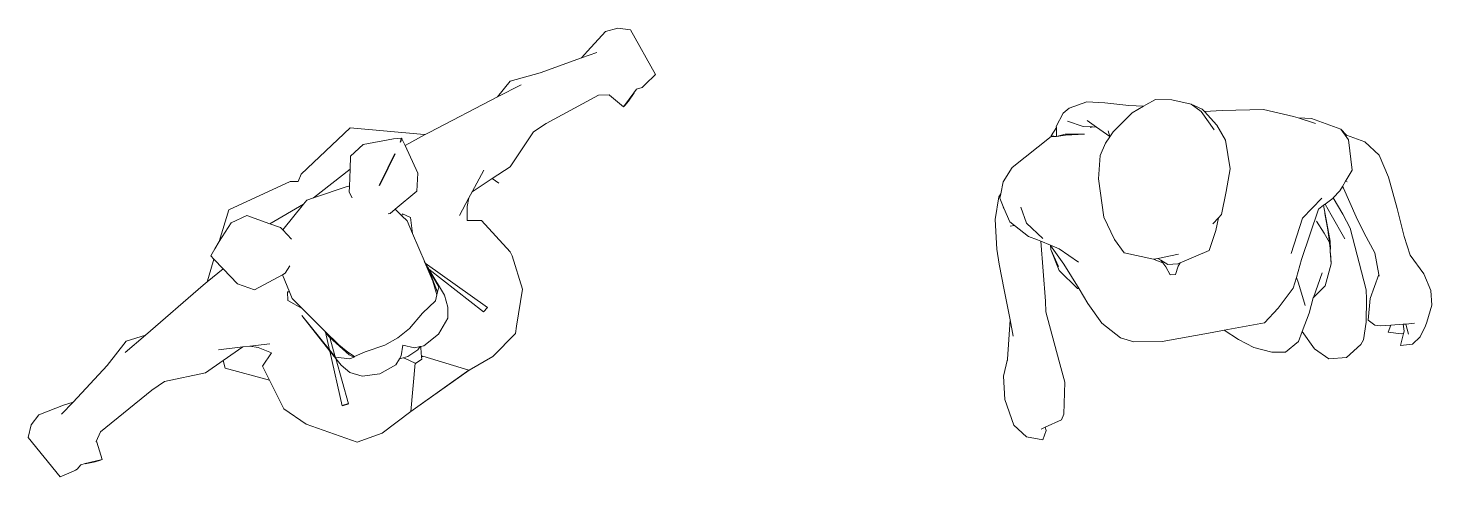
# Model space of a CAD drawing. Header units: millimetres. Extents: x 1029 to 1042.4, y 847.5 to 858.9.
# Drawn here: x 1033.077 to 1034.684, y 853.315 to 853.83 of the extents above; entities that cross this region are included whole.
import ezdxf

# ---------------------------------------------------------------- set-up
doc = ezdxf.new("R2010")
doc.units = ezdxf.units.MM
doc.layers.add('Mobiliario TöjiNN', color=7, linetype='Continuous')

msp = doc.modelspace()

# ---------------------------------------------------------------- linework, layer by layer
at = {"layer": 'Mobiliario TöjiNN', "lineweight": 5}
for p, q in [((1033.7382, 853.826), (1033.7175, 853.8037)), ((1033.7382, 853.826), (1033.7522, 853.83)), ((1033.7522, 853.83), (1033.7668, 853.8279)), ((1033.7668, 853.8279), (1033.7952, 853.7768)), ((1033.6631, 853.7786), (1033.7107, 853.7958)), ((1033.7107, 853.7958), (1033.7175, 853.8037)), ((1033.7107, 853.7958), (1033.728, 853.802)), ((1033.629, 853.7691), (1033.6631, 853.7786)), ((1033.7952, 853.7768), (1033.7833, 853.7653)), ((1033.6145, 853.751), (1033.629, 853.7691)), ((1033.6145, 853.751), (1033.6416, 853.765)), ((1033.7735, 853.7601), (1033.7704, 853.7559)), ((1033.7799, 853.762), (1033.7735, 853.7601)), ((1033.7833, 853.7653), (1033.7799, 853.762)), ((1033.7799, 853.762), (1033.7815, 853.7633)), ((1033.7833, 853.7653), (1033.7815, 853.7633)), ((1033.5368, 853.7108), (1033.6145, 853.751)), ((1033.6702, 853.7205), (1033.7301, 853.7532)), ((1033.7301, 853.7532), (1033.7422, 853.7535)), ((1033.7422, 853.7535), (1033.7426, 853.7529)), ((1033.7588, 853.7397), (1033.7426, 853.7529)), ((1033.7704, 853.7559), (1033.7588, 853.7397)), ((1033.7602, 853.7412), (1033.7643, 853.7461)), ((1033.7707, 853.7557), (1033.7643, 853.7461)), ((1033.7704, 853.7559), (1033.7707, 853.7557)), ((1034.2689, 853.738), (1034.289, 853.7455)), ((1034.289, 853.7455), (1034.3099, 853.7441)), ((1034.3099, 853.7441), (1034.3372, 853.7414)), ((1034.3569, 853.7421), (1034.3679, 853.7481)), ((1034.3866, 853.7476), (1034.3679, 853.7481)), ((1034.4087, 853.7427), (1034.3866, 853.7476)), ((1033.7588, 853.7397), (1033.7602, 853.7412)), ((1034.2542, 853.7172), (1034.2622, 853.7324)), ((1034.2622, 853.7324), (1034.2689, 853.738)), ((1034.3411, 853.7327), (1034.3195, 853.7111)), ((1034.3372, 853.7414), (1034.3539, 853.7403)), ((1034.3411, 853.7327), (1034.3539, 853.7403)), ((1034.3539, 853.7403), (1034.3569, 853.7421)), ((1034.4213, 853.7369), (1034.4087, 853.7427)), ((1034.42, 853.7345), (1034.4087, 853.7427)), ((1034.4348, 853.7135), (1034.42, 853.7345)), ((1034.4238, 853.7342), (1034.4213, 853.7369)), ((1034.4443, 853.7355), (1034.4238, 853.7342)), ((1034.4382, 853.7187), (1034.4238, 853.7342)), ((1034.4443, 853.7355), (1034.4916, 853.7365)), ((1034.5257, 853.7287), (1034.4916, 853.7365)), ((1034.5257, 853.7287), (1034.5311, 853.727)), ((1033.3894, 853.6625), (1033.4456, 853.7156)), ((1033.4456, 853.7156), (1033.5262, 853.7085)), ((1033.6557, 853.7111), (1033.6702, 853.7205)), ((1034.2543, 853.716), (1034.2483, 853.7063)), ((1034.2542, 853.7172), (1034.2543, 853.716)), ((1034.2543, 853.716), (1034.2545, 853.7058)), ((1034.2851, 853.7172), (1034.267, 853.7231)), ((1034.2932, 853.7168), (1034.2851, 853.7172)), ((1034.3002, 853.7165), (1034.2894, 853.7241)), ((1034.2933, 853.7161), (1034.2932, 853.7168)), ((1034.2957, 853.7167), (1034.2932, 853.7168)), ((1034.2933, 853.7161), (1034.2957, 853.7167)), ((1034.3002, 853.7165), (1034.2957, 853.7167)), ((1034.3154, 853.7058), (1034.3002, 853.7165)), ((1034.3154, 853.7058), (1034.3136, 853.7121)), ((1034.4382, 853.7187), (1034.4479, 853.7015)), ((1034.5464, 853.7263), (1034.5311, 853.727)), ((1034.5311, 853.727), (1034.5511, 853.7207)), ((1034.5464, 853.7263), (1034.58, 853.714)), ((1034.58, 853.714), (1034.5886, 853.7018)), ((1034.58, 853.714), (1034.5864, 853.7073)), ((1033.4461, 853.683), (1033.4607, 853.6964)), ((1033.4607, 853.6964), (1033.4952, 853.7029)), ((1033.4952, 853.7029), (1033.5045, 853.7039)), ((1033.5045, 853.7039), (1033.5085, 853.6953)), ((1033.5085, 853.6953), (1033.5316, 853.708)), ((1033.5262, 853.7085), (1033.5263, 853.7085)), ((1033.5263, 853.7085), (1033.5316, 853.708)), ((1033.5316, 853.708), (1033.5368, 853.7108)), ((1033.6557, 853.7111), (1033.629, 853.6708)), ((1034.2484, 853.7056), (1034.2037, 853.67)), ((1034.2483, 853.7063), (1034.2486, 853.7056)), ((1034.2483, 853.7063), (1034.2545, 853.7058)), ((1034.2484, 853.7056), (1034.2486, 853.7056)), ((1034.2486, 853.7056), (1034.2545, 853.7056)), ((1034.2545, 853.7058), (1034.2645, 853.7082)), ((1034.2545, 853.7056), (1034.2646, 853.7073)), ((1034.2645, 853.7082), (1034.2864, 853.7084)), ((1034.2646, 853.7073), (1034.2864, 853.7084)), ((1034.3043, 853.6839), (1034.3107, 853.6982)), ((1034.3107, 853.6982), (1034.3156, 853.7053)), ((1034.3156, 853.7053), (1034.3154, 853.7058)), ((1034.3156, 853.7053), (1034.3195, 853.7111)), ((1034.4534, 853.6688), (1034.4479, 853.7015)), ((1034.5864, 853.7073), (1034.6074, 853.6996)), ((1034.5864, 853.7073), (1034.5868, 853.7068)), ((1034.5886, 853.7018), (1034.5928, 853.6669)), ((1034.6074, 853.6996), (1034.6238, 853.6843)), ((1033.4456, 853.6684), (1033.4461, 853.683)), ((1033.5085, 853.6953), (1033.523, 853.6636)), ((1034.3024, 853.6572), (1034.3043, 853.6839)), ((1034.6238, 853.6843), (1034.6344, 853.6589)), ((1033.4036, 853.6352), (1033.4456, 853.6684)), ((1033.445, 853.6483), (1033.4456, 853.6684)), ((1033.5989, 853.6669), (1033.5855, 853.6424)), ((1033.629, 853.6708), (1033.6084, 853.6574)), ((1034.2037, 853.67), (1034.1935, 853.6536)), ((1034.4487, 853.6427), (1034.4534, 853.6688)), ((1034.5928, 853.6669), (1034.5861, 853.6556)), ((1033.3067, 853.6216), (1033.3769, 853.6541)), ((1033.3769, 853.6541), (1033.386, 853.654)), ((1033.386, 853.654), (1033.3894, 853.6625)), ((1033.4036, 853.6352), (1033.4434, 853.6487)), ((1033.4434, 853.6487), (1033.445, 853.6483)), ((1033.4447, 853.6419), (1033.445, 853.6483)), ((1033.523, 853.6636), (1033.5219, 853.6431)), ((1033.6084, 853.6574), (1033.5855, 853.6424)), ((1033.6084, 853.6574), (1033.6157, 853.652)), ((1034.1905, 853.6398), (1034.1935, 853.6536)), ((1034.3085, 853.6132), (1034.3024, 853.6572)), ((1034.5818, 853.6484), (1034.5787, 853.6433)), ((1034.5854, 853.6545), (1034.5818, 853.6484)), ((1034.5818, 853.6484), (1034.583, 853.6464)), ((1034.5861, 853.6556), (1034.5854, 853.6545)), ((1034.5873, 853.6538), (1034.5854, 853.6545)), ((1034.5861, 853.6556), (1034.5866, 853.6558)), ((1034.6445, 853.623), (1034.6344, 853.6589)), ((1033.3922, 853.628), (1033.3959, 853.6326)), ((1033.3959, 853.6326), (1033.4036, 853.6352)), ((1033.4478, 853.6355), (1033.4447, 853.6419)), ((1033.5219, 853.6431), (1033.4971, 853.6222)), ((1033.5817, 853.6355), (1033.5708, 853.6152)), ((1033.5817, 853.6355), (1033.5797, 853.6256)), ((1033.5855, 853.6424), (1033.5817, 853.6355)), ((1034.1842, 853.6104), (1034.1883, 853.6365)), ((1034.1905, 853.6398), (1034.1883, 853.6365)), ((1034.1894, 853.6349), (1034.1905, 853.6398)), ((1034.1943, 853.6234), (1034.1894, 853.6349)), ((1034.4433, 853.6161), (1034.4487, 853.6427)), ((1034.536, 853.612), (1034.5584, 853.6351)), ((1034.5712, 853.635), (1034.5619, 853.628)), ((1034.5712, 853.635), (1034.5714, 853.6352)), ((1034.5714, 853.6352), (1034.5787, 853.6433)), ((1034.5714, 853.6352), (1034.5822, 853.6168)), ((1034.5976, 853.6134), (1034.583, 853.6464)), ((1033.2958, 853.5853), (1033.3067, 853.6216)), ((1033.3535, 853.6057), (1033.3922, 853.628)), ((1033.3684, 853.5985), (1033.3922, 853.628)), ((1033.4913, 853.6174), (1033.4891, 853.617)), ((1033.4971, 853.6222), (1033.4913, 853.6174)), ((1033.4971, 853.6222), (1033.5049, 853.6147)), ((1033.5049, 853.6147), (1033.5057, 853.6169)), ((1033.5057, 853.6169), (1033.5149, 853.6128)), ((1033.5797, 853.6256), (1033.5795, 853.6093)), ((1034.1943, 853.6234), (1034.1932, 853.6246)), ((1034.201, 853.6079), (1034.1943, 853.6234)), ((1034.2136, 853.6247), (1034.2202, 853.6062)), ((1034.44, 853.6126), (1034.4433, 853.6161)), ((1034.5543, 853.6223), (1034.5351, 853.5647)), ((1034.5603, 853.6268), (1034.5543, 853.6223)), ((1034.5619, 853.628), (1034.5603, 853.6268)), ((1034.5603, 853.6268), (1034.5679, 853.5858)), ((1034.5615, 853.6175), (1034.5651, 853.5988)), ((1034.5688, 853.6159), (1034.5619, 853.628)), ((1034.5847, 853.5884), (1034.5688, 853.6159)), ((1034.5822, 853.6168), (1034.5908, 853.6006)), ((1034.6445, 853.623), (1034.6527, 853.591)), ((1033.2958, 853.5853), (1033.3094, 853.6067)), ((1033.3094, 853.6067), (1033.3273, 853.6152)), ((1033.3273, 853.6152), (1033.3535, 853.6057)), ((1033.3535, 853.6057), (1033.366, 853.6012)), ((1033.366, 853.6012), (1033.3684, 853.5985)), ((1033.5049, 853.6147), (1033.5109, 853.6091)), ((1033.5109, 853.6091), (1033.5172, 853.5943)), ((1033.5149, 853.6128), (1033.5172, 853.5943)), ((1033.5795, 853.6093), (1033.5961, 853.6094)), ((1033.5961, 853.6094), (1033.6288, 853.5736)), ((1034.186, 853.5767), (1034.1842, 853.6104)), ((1034.2063, 853.6037), (1034.201, 853.6079)), ((1034.2063, 853.6037), (1034.2012, 853.603)), ((1034.2222, 853.591), (1034.2063, 853.6037)), ((1034.2202, 853.6062), (1034.2387, 853.5889)), ((1034.3208, 853.5877), (1034.3085, 853.6132)), ((1034.4336, 853.6056), (1034.44, 853.6126)), ((1034.4369, 853.5978), (1034.44, 853.6126)), ((1034.5232, 853.5714), (1034.536, 853.612)), ((1034.5523, 853.6087), (1034.561, 853.5947)), ((1034.5908, 853.6006), (1034.609, 853.53)), ((1034.6066, 853.5947), (1034.5976, 853.6134)), ((1033.2906, 853.577), (1033.2958, 853.5853)), ((1033.3684, 853.5985), (1033.3783, 853.5878)), ((1033.5172, 853.5943), (1033.5315, 853.5609)), ((1034.2222, 853.591), (1034.2325, 853.5873)), ((1034.2366, 853.5856), (1034.2325, 853.5873)), ((1034.2475, 853.581), (1034.2366, 853.5856)), ((1034.2366, 853.5856), (1034.2419, 853.5171)), ((1034.3318, 853.5724), (1034.3208, 853.5877)), ((1034.4369, 853.5978), (1034.4292, 853.5751)), ((1034.561, 853.5947), (1034.5669, 853.5843)), ((1034.5651, 853.5988), (1034.5669, 853.5843)), ((1034.567, 853.5835), (1034.5669, 853.5843)), ((1034.5679, 853.5858), (1034.567, 853.5835)), ((1034.5677, 853.5774), (1034.567, 853.5835)), ((1034.5679, 853.5858), (1034.568, 853.5766)), ((1034.6066, 853.5947), (1034.6189, 853.5722)), ((1034.6527, 853.591), (1034.6594, 853.5695)), ((1033.2861, 853.5687), (1033.2906, 853.577)), ((1033.2897, 853.565), (1033.2861, 853.5687)), ((1033.6288, 853.5736), (1033.6313, 853.5688)), ((1033.6313, 853.5688), (1033.643, 853.5306)), ((1034.1888, 853.5594), (1034.186, 853.5767)), ((1034.2475, 853.581), (1034.2477, 853.5807)), ((1034.2574, 853.5768), (1034.2475, 853.581)), ((1034.2479, 853.5762), (1034.2477, 853.5807)), ((1034.2477, 853.5807), (1034.2628, 853.5593)), ((1034.2531, 853.5642), (1034.2479, 853.5762)), ((1034.2479, 853.5762), (1034.2576, 853.5521)), ((1034.2798, 853.5617), (1034.2574, 853.5768)), ((1034.3318, 853.5724), (1034.3654, 853.5651)), ((1034.3943, 853.5706), (1034.3706, 853.566)), ((1034.4292, 853.5751), (1034.3959, 853.5607)), ((1034.5677, 853.5774), (1034.5679, 853.5741)), ((1034.5679, 853.5741), (1034.5686, 853.5674)), ((1034.5679, 853.5741), (1034.569, 853.5596)), ((1034.5686, 853.5674), (1034.569, 853.5596)), ((1034.6189, 853.5722), (1034.6234, 853.5474)), ((1034.6751, 853.5481), (1034.6594, 853.5695)), ((1033.2819, 853.5389), (1033.3002, 853.554)), ((1033.2834, 853.5441), (1033.2897, 853.565)), ((1033.3002, 853.554), (1033.2897, 853.565)), ((1033.3167, 853.5366), (1033.3002, 853.554)), ((1033.3765, 853.5573), (1033.3714, 853.5489)), ((1033.5303, 853.5624), (1033.5324, 853.5587)), ((1033.5317, 853.5606), (1033.5315, 853.5609)), ((1033.5315, 853.5609), (1033.5317, 853.5605)), ((1033.603, 853.5098), (1033.5317, 853.5606)), ((1033.5343, 853.556), (1033.5317, 853.5606)), ((1033.5324, 853.5587), (1033.5405, 853.5398)), ((1033.5324, 853.5587), (1033.5362, 853.5522)), ((1033.5343, 853.556), (1033.5353, 853.5546)), ((1033.5354, 853.5543), (1033.5343, 853.556)), ((1033.5353, 853.5546), (1033.5354, 853.5543)), ((1033.5357, 853.5537), (1033.5354, 853.5543)), ((1033.5357, 853.5537), (1033.5984, 853.5046)), ((1033.5535, 853.5237), (1033.5357, 853.5537)), ((1033.5362, 853.5522), (1033.5456, 853.5273)), ((1033.5362, 853.5522), (1033.547, 853.5334)), ((1034.1945, 853.53), (1034.1888, 853.5594)), ((1034.2531, 853.5642), (1034.2566, 853.5567)), ((1034.2783, 853.5314), (1034.2576, 853.5521)), ((1034.2628, 853.5593), (1034.2802, 853.531)), ((1034.3718, 853.5625), (1034.3654, 853.5651)), ((1034.3654, 853.5651), (1034.3657, 853.5651)), ((1034.3706, 853.566), (1034.3657, 853.5651)), ((1034.374, 853.5639), (1034.3706, 853.566)), ((1034.3763, 853.5607), (1034.3718, 853.5625)), ((1034.3763, 853.5607), (1034.374, 853.5639)), ((1034.382, 853.5589), (1034.374, 853.5639)), ((1034.3798, 853.5561), (1034.3763, 853.5607)), ((1034.3846, 853.5471), (1034.3798, 853.5561)), ((1034.3934, 853.5596), (1034.382, 853.5589)), ((1034.3939, 853.5569), (1034.3906, 853.5475)), ((1034.3959, 853.5607), (1034.3934, 853.5596)), ((1034.3959, 853.5607), (1034.3939, 853.5569)), ((1034.5291, 853.544), (1034.5351, 853.5647)), ((1034.569, 853.5596), (1034.562, 853.5345)), ((1033.2112, 853.4779), (1033.2774, 853.5352)), ((1033.2774, 853.5352), (1033.2819, 853.5389)), ((1033.2819, 853.5389), (1033.2834, 853.544)), ((1033.2834, 853.544), (1033.2834, 853.5441)), ((1033.3362, 853.53), (1033.3167, 853.5366)), ((1033.3683, 853.5472), (1033.3362, 853.53)), ((1033.3714, 853.5489), (1033.3683, 853.5472)), ((1033.3762, 853.5276), (1033.3683, 853.5472)), ((1033.5443, 853.527), (1033.5405, 853.5398)), ((1034.3906, 853.5475), (1034.3846, 853.5471)), ((1034.5256, 853.5318), (1034.5291, 853.544)), ((1034.5291, 853.544), (1034.5316, 853.5375)), ((1034.5316, 853.5375), (1034.5392, 853.5119)), ((1034.5585, 853.5495), (1034.5486, 853.5212)), ((1034.6134, 853.5201), (1034.6234, 853.5474)), ((1034.6234, 853.5474), (1034.6238, 853.5457)), ((1034.6751, 853.5481), (1034.683, 853.529)), ((1033.3739, 853.5277), (1033.3762, 853.5276)), ((1033.3742, 853.5176), (1033.3739, 853.5277)), ((1033.3792, 853.5199), (1033.3762, 853.5276)), ((1033.3906, 853.5086), (1033.3792, 853.5199)), ((1033.5449, 853.5243), (1033.5432, 853.5172)), ((1033.5443, 853.527), (1033.5449, 853.5243)), ((1033.5456, 853.5273), (1033.5449, 853.5243)), ((1033.547, 853.5334), (1033.5456, 853.5273)), ((1033.5573, 853.5101), (1033.5535, 853.5237)), ((1033.643, 853.5306), (1033.6363, 853.4881)), ((1034.2012, 853.4957), (1034.1945, 853.53)), ((1034.2802, 853.531), (1034.2783, 853.5314)), ((1034.2904, 853.5144), (1034.2802, 853.531)), ((1034.5084, 853.5088), (1034.5256, 853.5318)), ((1034.5436, 853.5033), (1034.5485, 853.5206)), ((1034.5485, 853.5206), (1034.562, 853.5345)), ((1034.5485, 853.5206), (1034.5486, 853.5212)), ((1034.609, 853.53), (1034.6093, 853.5193)), ((1034.609, 853.4929), (1034.6093, 853.5193)), ((1034.6113, 853.4951), (1034.6134, 853.5201)), ((1034.683, 853.529), (1034.6843, 853.5122)), ((1033.3906, 853.5086), (1033.3742, 853.5176)), ((1033.4167, 853.4826), (1033.3906, 853.5086)), ((1033.5285, 853.5031), (1033.5136, 853.4855)), ((1033.5432, 853.5172), (1033.5285, 853.5031)), ((1033.5576, 853.4975), (1033.5573, 853.5101)), ((1034.2422, 853.5047), (1034.2419, 853.5171)), ((1034.2572, 853.4492), (1034.2422, 853.5047)), ((1034.2904, 853.5144), (1034.3064, 853.4915)), ((1034.4925, 853.492), (1034.5084, 853.5088)), ((1034.5358, 853.4823), (1034.5436, 853.5033)), ((1034.6785, 853.4929), (1034.6843, 853.5122)), ((1033.3903, 853.5003), (1033.4224, 853.4597)), ((1033.4221, 853.4611), (1033.3903, 853.5003)), ((1033.5469, 853.4789), (1033.5576, 853.4975)), ((1033.6363, 853.4881), (1033.6348, 853.48)), ((1034.1983, 853.4504), (1034.2012, 853.4957)), ((1034.205, 853.4768), (1034.2012, 853.4957)), ((1034.3064, 853.4915), (1034.3279, 853.4748)), ((1034.4465, 853.4835), (1034.4925, 853.492)), ((1034.6059, 853.4727), (1034.609, 853.4929)), ((1034.6188, 853.4893), (1034.6113, 853.4951)), ((1034.6258, 853.4885), (1034.6188, 853.4893)), ((1034.6374, 853.4894), (1034.6258, 853.4885)), ((1034.6343, 853.4812), (1034.6374, 853.4894)), ((1034.6513, 853.4905), (1034.6374, 853.4894)), ((1034.6546, 853.4907), (1034.6513, 853.4905)), ((1034.6526, 853.4827), (1034.6513, 853.4905)), ((1034.6642, 853.4915), (1034.6546, 853.4907)), ((1034.6546, 853.4907), (1034.6573, 853.4792)), ((1034.6707, 853.4762), (1034.6771, 853.4886)), ((1034.6785, 853.4929), (1034.6771, 853.4886)), ((1033.1675, 853.443), (1033.189, 853.4712)), ((1033.1881, 853.458), (1033.2112, 853.4779)), ((1033.189, 853.4712), (1033.2112, 853.4779)), ((1033.4175, 853.4814), (1033.4167, 853.4826)), ((1033.4325, 853.4667), (1033.4167, 853.4826)), ((1033.4175, 853.4814), (1033.4221, 853.4611)), ((1033.4206, 853.477), (1033.4175, 853.4814)), ((1033.4225, 853.4753), (1033.4206, 853.477)), ((1033.4286, 853.453), (1033.4225, 853.4753)), ((1033.4446, 853.4552), (1033.4225, 853.4753)), ((1033.5002, 853.475), (1033.4854, 853.4665)), ((1033.5136, 853.4855), (1033.5002, 853.475)), ((1033.53, 853.4656), (1033.5469, 853.4789)), ((1033.6348, 853.48), (1033.6092, 853.4533)), ((1034.3279, 853.4748), (1034.3428, 853.4702)), ((1034.4325, 853.4809), (1034.3754, 853.4707)), ((1034.4325, 853.4809), (1034.4465, 853.4835)), ((1034.4627, 853.4728), (1034.4465, 853.4835)), ((1034.4802, 853.4639), (1034.4627, 853.4728)), ((1034.5316, 853.4708), (1034.5167, 853.4586)), ((1034.5316, 853.4708), (1034.5358, 853.4823)), ((1034.5499, 853.4621), (1034.5358, 853.4823)), ((1034.6059, 853.4727), (1034.6028, 853.4674)), ((1034.649, 853.4793), (1034.6343, 853.4812)), ((1034.6519, 853.4799), (1034.6482, 853.4662)), ((1034.649, 853.4793), (1034.6519, 853.4799)), ((1034.6526, 853.4827), (1034.6519, 853.4799)), ((1034.6707, 853.4762), (1034.6621, 853.4678)), ((1033.3228, 853.4645), (1033.295, 853.4612)), ((1033.3228, 853.4645), (1033.3004, 853.4488)), ((1033.3306, 853.4654), (1033.3228, 853.4645)), ((1033.3535, 853.4681), (1033.3306, 853.4654)), ((1033.3405, 853.4637), (1033.3306, 853.4654)), ((1033.3557, 853.4578), (1033.3405, 853.4637)), ((1033.3453, 853.4425), (1033.3557, 853.4578)), ((1033.4286, 853.453), (1033.4221, 853.4611)), ((1033.4224, 853.4597), (1033.4366, 853.3968)), ((1033.4224, 853.4597), (1033.4292, 853.4512)), ((1033.4325, 853.4667), (1033.443, 853.4584)), ((1033.4507, 853.4533), (1033.443, 853.4584)), ((1033.4497, 853.4528), (1033.4446, 853.4552)), ((1033.463, 853.4588), (1033.4507, 853.4533)), ((1033.4854, 853.4665), (1033.463, 853.4588)), ((1033.504, 853.4542), (1033.5061, 853.4663)), ((1033.5061, 853.4663), (1033.5193, 853.4636)), ((1033.5231, 853.4611), (1033.5118, 853.4535)), ((1033.5193, 853.4636), (1033.5259, 853.4648)), ((1033.5259, 853.4648), (1033.5231, 853.4611)), ((1033.5259, 853.4648), (1033.5267, 853.465)), ((1033.5267, 853.465), (1033.5266, 853.4633)), ((1033.5266, 853.4633), (1033.5275, 853.4528)), ((1033.5267, 853.465), (1033.53, 853.4656)), ((1034.3428, 853.4702), (1034.3754, 853.4707)), ((1034.501, 853.4585), (1034.4802, 853.4639)), ((1034.5167, 853.4586), (1034.501, 853.4585)), ((1034.5663, 853.4508), (1034.5499, 853.4621)), ((1034.6028, 853.4674), (1034.5866, 853.4522)), ((1034.6621, 853.4678), (1034.6482, 853.4662)), ((1033.1284, 853.4013), (1033.1675, 853.443)), ((1033.3004, 853.4488), (1033.2802, 853.4347)), ((1033.3026, 853.4401), (1033.3004, 853.4488)), ((1033.3533, 853.4264), (1033.3026, 853.4401)), ((1033.3533, 853.4264), (1033.3453, 853.4425)), ((1033.429, 853.4526), (1033.4286, 853.453)), ((1033.4451, 853.4508), (1033.429, 853.4526)), ((1033.4436, 853.3991), (1033.4292, 853.4512)), ((1033.4292, 853.4512), (1033.4353, 853.4434)), ((1033.4353, 853.4434), (1033.4454, 853.4353)), ((1033.4497, 853.4528), (1033.4451, 853.4508)), ((1033.4507, 853.4533), (1033.4497, 853.4528)), ((1033.4795, 853.4335), (1033.4979, 853.4439)), ((1033.4979, 853.4439), (1033.5021, 853.4509)), ((1033.5021, 853.4509), (1033.504, 853.4542)), ((1033.5063, 853.452), (1033.5021, 853.4509)), ((1033.5118, 853.4535), (1033.5063, 853.452)), ((1033.5087, 853.4512), (1033.5063, 853.452)), ((1033.52, 853.4457), (1033.5087, 853.4512)), ((1033.52, 853.4457), (1033.5151, 853.3904)), ((1033.5203, 853.4455), (1033.52, 853.4457)), ((1033.5277, 853.4505), (1033.5203, 853.4455)), ((1033.5287, 853.4537), (1033.5275, 853.4528)), ((1033.5275, 853.4528), (1033.5277, 853.4505)), ((1033.5816, 853.4377), (1033.5287, 853.4537)), ((1033.6092, 853.4533), (1033.5819, 853.4377)), ((1034.1936, 853.4311), (1034.1983, 853.4504)), ((1034.1982, 853.4488), (1034.1983, 853.4504)), ((1034.2572, 853.4492), (1034.2639, 853.4242)), ((1034.5866, 853.4522), (1034.5663, 853.4508)), ((1033.2187, 853.4149), (1033.2329, 853.4248)), ((1033.2802, 853.4347), (1033.2329, 853.4248)), ((1033.3698, 853.3934), (1033.3533, 853.4264)), ((1033.4454, 853.4353), (1033.4594, 853.431)), ((1033.4594, 853.431), (1033.4795, 853.4335)), ((1033.5816, 853.4377), (1033.5203, 853.3941)), ((1033.5819, 853.4377), (1033.5203, 853.3941)), ((1033.5819, 853.4377), (1033.5816, 853.4377)), ((1034.1951, 853.404), (1034.1936, 853.4311)), ((1034.263, 853.3872), (1034.2639, 853.4242)), ((1033.1598, 853.3671), (1033.2187, 853.4149)), ((1033.1176, 853.3975), (1033.0892, 853.3866)), ((1033.1153, 853.3872), (1033.1284, 853.4013)), ((1033.1176, 853.3975), (1033.1284, 853.4013)), ((1033.3952, 853.376), (1033.3698, 853.3934)), ((1033.5151, 853.3904), (1033.515, 853.3903)), ((1033.5151, 853.3904), (1033.5203, 853.3941)), ((1034.2056, 853.3746), (1034.1951, 853.404)), ((1033.0769, 853.3607), (1033.0803, 853.3751)), ((1033.0803, 853.3751), (1033.0892, 853.3866)), ((1033.4535, 853.3554), (1033.3952, 853.376)), ((1033.515, 853.3903), (1033.4824, 853.3656)), ((1034.2202, 853.3612), (1034.2056, 853.3746)), ((1034.26, 853.3807), (1034.2415, 853.3723)), ((1034.263, 853.3872), (1034.26, 853.3807)), ((1033.1137, 853.3154), (1033.0769, 853.3607)), ((1033.155, 853.3559), (1033.1598, 853.3671)), ((1033.4824, 853.3656), (1033.4535, 853.3554)), ((1034.2202, 853.3612), (1034.2387, 853.3579)), ((1034.2415, 853.3723), (1034.2367, 853.3701)), ((1034.2387, 853.3579), (1034.2427, 853.3686)), ((1034.2427, 853.3686), (1034.2415, 853.3723)), ((1033.1555, 853.3554), (1033.155, 853.3559)), ((1033.1555, 853.3554), (1033.1617, 853.3355)), ((1033.1373, 853.3294), (1033.1332, 853.3242)), ((1033.1424, 853.3307), (1033.1373, 853.3294)), ((1033.1617, 853.3355), (1033.1424, 853.3307)), ((1033.1537, 853.3327), (1033.1424, 853.3304)), ((1033.1424, 853.3304), (1033.1424, 853.3307)), ((1033.1537, 853.3327), (1033.1598, 853.3347)), ((1033.1598, 853.3347), (1033.1617, 853.3355)), ((1033.1288, 853.3222), (1033.1137, 853.3154)), ((1033.1332, 853.3242), (1033.1288, 853.3222)), ((1033.1313, 853.3231), (1033.1288, 853.3222)), ((1033.1313, 853.3231), (1033.1332, 853.3242))]:
    msp.add_line(p, q, dxfattribs=at)
at = {"layer": 'Mobiliario TöjiNN'}
for p, q in [((1033.5045, 853.7039), (1033.5028, 853.6988)), ((1033.4968, 853.6857), (1033.4888, 853.6693)), ((1033.4888, 853.6693), (1033.4787, 853.6491)), ((1033.603, 853.5098), (1033.5984, 853.5046)), ((1033.4436, 853.3991), (1033.4366, 853.3968))]:
    msp.add_line(p, q, dxfattribs=at)

doc.saveas('drawing.dxf')
